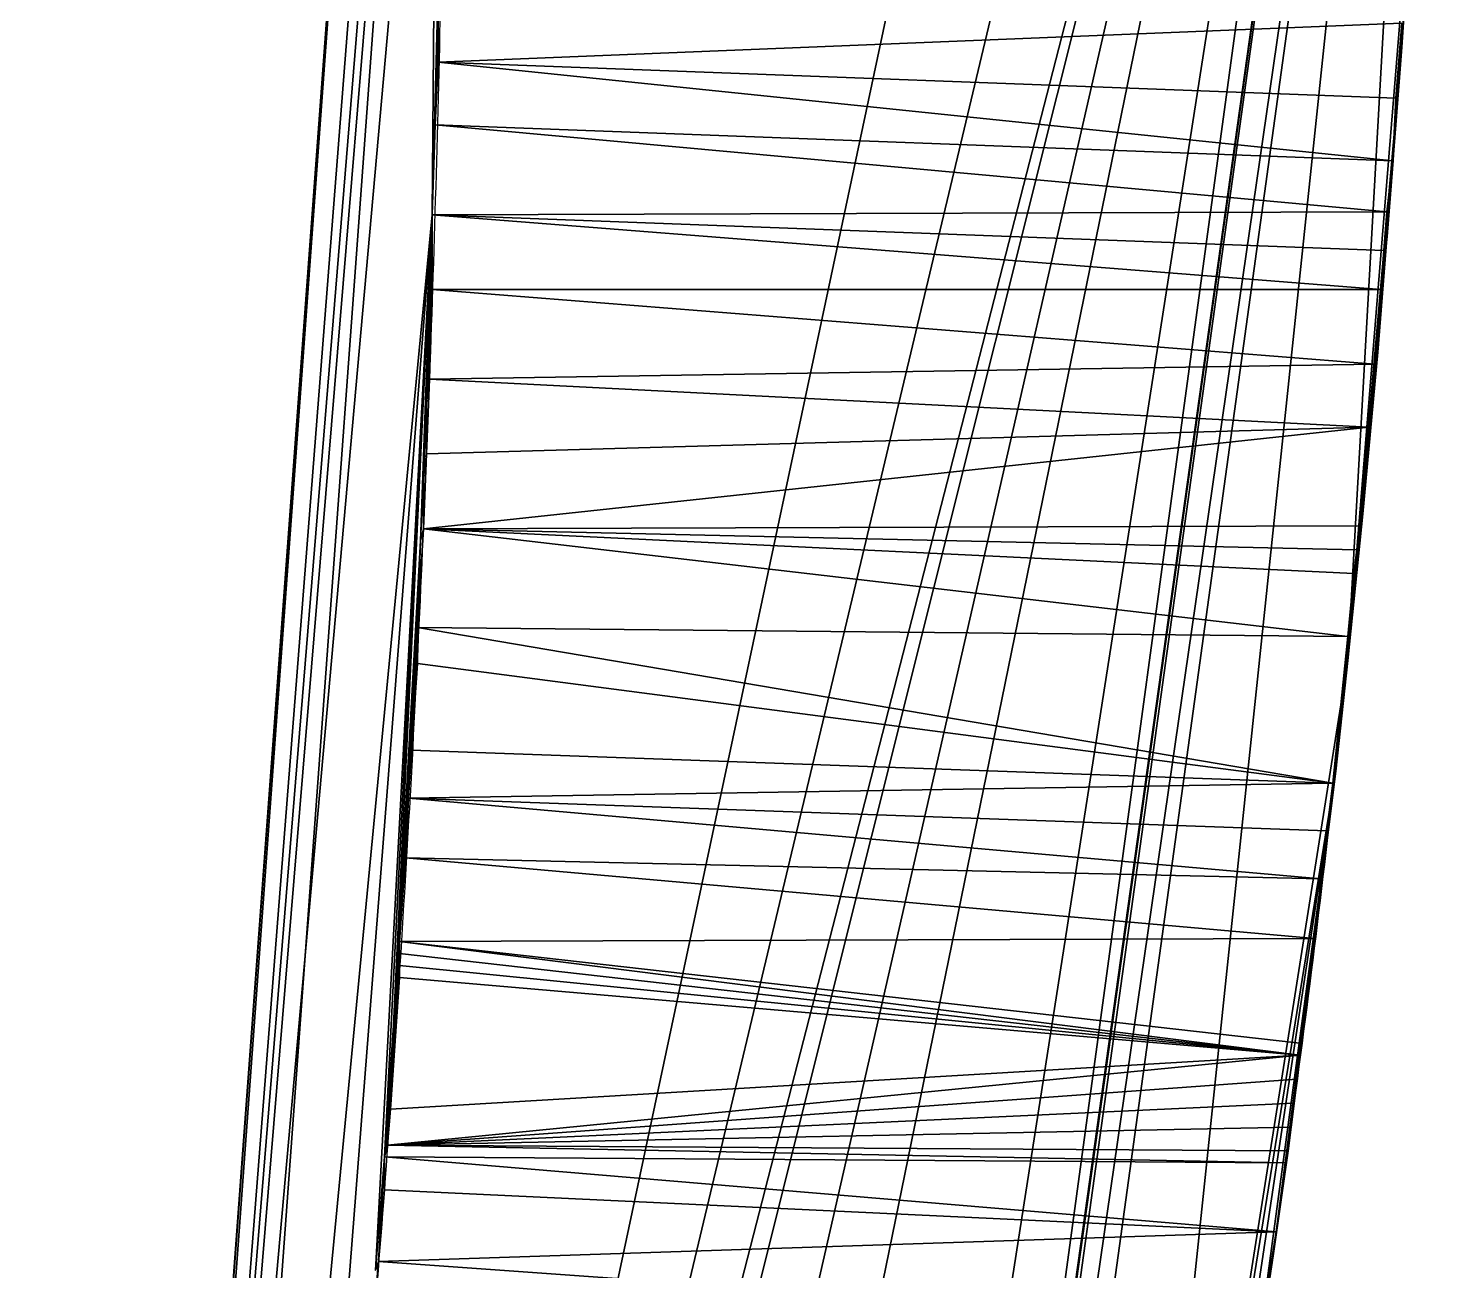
# Model space of a CAD drawing. Header units: inches. Extents: x 10 to 59099, y -255 to 18259.
# Drawn here: x 58624 to 59099, y 930 to 1345.3 of the extents above; entities that cross this region are included whole.
import ezdxf

# ---------------------------------------------------------------- set-up
doc = ezdxf.new("R2010")
doc.units = ezdxf.units.IN
doc.header["$MEASUREMENT"] = 0
doc.layers.add('VFDE_Folienkante 3dpoly', color=181, linetype='Continuous')

msp = doc.modelspace()

# ---------------------------------------------------------------- linework, layer by layer
at = {"color": 4}
for points in [[(58624, 3, 689), (58759, 1825, 1656)], [(58759, 1825, 1656), (58624, 3, 689)], [(58624, 0, 686), (58759, 1825, 1656)], [(58759, 1825, 1656), (58624, 0, 686)], [(58624, 0, 686), (58773, 1825, 1655)], [(58773, 1825, 1655), (58624, 0, 686)], [(58624, 0, 686), (58787, 1825, 1654)], [(58787, 1825, 1654), (58624, 0, 686)], [(58759, 1825, 1656), (58627, 22, 708)], [(58627, 22, 708), (58759, 1825, 1656)], [(59011, 1821, 1640), (58624, 0, 686)], [(58624, 0, 686), (59011, 1821, 1640)], [(59058, 1820, 1637), (58624, 0, 686)], [(58624, 0, 686), (59058, 1820, 1637)], [(58624, 0, 686), (59092, 1819, 1635)], [(59092, 1819, 1635), (58624, 0, 686)], [(58637, 1, 686), (59092, 1819, 1635)], [(59092, 1819, 1635), (58637, 1, 686)], [(59092, 1819, 1635), (58677, 2, 686)], [(58677, 2, 686), (59092, 1819, 1635)], [(59092, 1819, 1635), (58721, 3, 686)], [(58721, 3, 686), (59092, 1819, 1635)], [(59092, 1819, 1635), (58809, 5, 687)], [(58809, 5, 687), (59092, 1819, 1635)], [(59099, 1819, 1635), (58845, 5, 687)], [(58845, 5, 687), (59099, 1819, 1635)], [(59092, 1819, 1635), (58845, 5, 687)], [(58845, 5, 687), (59092, 1819, 1635)], [(59099, 1819, 1635), (58846, 8, 690)], [(58846, 8, 690), (59099, 1819, 1635)], [(59099, 1819, 1635), (58851, 27, 708)], [(58851, 27, 708), (59099, 1819, 1635)], [(59099, 1739, 1633), (58851, 27, 708)], [(58851, 27, 708), (59099, 1739, 1633)], [(59099, 1739, 1633), (58877, 128, 804)], [(58877, 128, 804), (59099, 1739, 1633)], [(58977, 577, 1175), (59099, 1739, 1633)], [(59099, 1739, 1633), (58977, 577, 1175)], [(59065, 1134, 1503), (59099, 1739, 1633)], [(59099, 1739, 1633), (59065, 1134, 1503)], [(58627, 22, 708), (58761, 1732, 1654)], [(58761, 1732, 1654), (58627, 22, 708)], [(58627, 22, 708), (58762, 1657, 1648)], [(58762, 1657, 1648), (58627, 22, 708)], [(58762, 1657, 1648), (58656, 208, 884)], [(58656, 208, 884), (58762, 1657, 1648)], [(58762, 1657, 1648), (58759, 1283, 1574)], [(58759, 1283, 1574), (58762, 1657, 1648)], [(59065, 1134, 1503), (59088, 1416, 1590)], [(59088, 1416, 1590), (59065, 1134, 1503)], [(59083, 1339, 1571), (59088, 1416, 1590)], [(59088, 1416, 1590), (59083, 1339, 1571)], [(59083, 1339, 1571), (59085, 1369, 1579)], [(59085, 1369, 1579), (59083, 1339, 1571)], [(58761, 1360, 1596), (58759, 1283, 1574)], [(58759, 1283, 1574), (58761, 1360, 1596)], [(58761, 1360, 1596), (58760, 1317, 1584)], [(58761, 1360, 1596), (58760, 1313, 1583)], [(58760, 1317, 1584), (58761, 1360, 1596)], [(58760, 1313, 1583), (58761, 1360, 1596)], [(58761, 1360, 1596), (58761, 1334, 1589)], [(58761, 1334, 1589), (58761, 1360, 1596)], [(59082, 1326, 1568), (59084, 1356, 1576)], [(59084, 1356, 1576), (59082, 1326, 1568)], [(59083, 1339, 1571), (59084, 1356, 1576)], [(59084, 1356, 1576), (59083, 1339, 1571)], [(58761, 1334, 1589), (59083, 1347, 1574)], [(59083, 1347, 1574), (58761, 1334, 1589)], [(59081, 1322, 1567), (59083, 1347, 1574)], [(59083, 1347, 1574), (59081, 1322, 1567)], [(59082, 1326, 1568), (59083, 1347, 1574)], [(59083, 1347, 1574), (59082, 1326, 1568)], [(59065, 1134, 1503), (59083, 1339, 1571)], [(59083, 1339, 1571), (59065, 1134, 1503)], [(59070, 1183, 1522), (59083, 1339, 1571)], [(59083, 1339, 1571), (59070, 1183, 1522)], [(59075, 1237, 1541), (59083, 1339, 1571)], [(59083, 1339, 1571), (59075, 1237, 1541)], [(59081, 1313, 1564), (59083, 1339, 1571)], [(59083, 1339, 1571), (59081, 1313, 1564)], [(59083, 1339, 1571), (59082, 1326, 1568)], [(59082, 1326, 1568), (59083, 1339, 1571)], [(58761, 1334, 1589), (58760, 1313, 1583)], [(58760, 1313, 1583), (58761, 1334, 1589)], [(59081, 1322, 1567), (58761, 1334, 1589)], [(58761, 1334, 1589), (59080, 1301, 1561)], [(59080, 1301, 1561), (58761, 1334, 1589)], [(58761, 1334, 1589), (59081, 1322, 1567)], [(59080, 1301, 1561), (59082, 1326, 1568)], [(59082, 1326, 1568), (59080, 1301, 1561)], [(59081, 1313, 1564), (59082, 1326, 1568)], [(59082, 1326, 1568), (59081, 1322, 1567)], [(59082, 1326, 1568), (59081, 1313, 1564)], [(59081, 1322, 1567), (59082, 1326, 1568)], [(59080, 1301, 1561), (59081, 1322, 1567)], [(59081, 1322, 1567), (59080, 1301, 1561)], [(58760, 1317, 1584), (58759, 1283, 1574)], [(58759, 1283, 1574), (58760, 1317, 1584)], [(58760, 1317, 1584), (58760, 1313, 1583)], [(58760, 1313, 1583), (58760, 1317, 1584)], [(58760, 1313, 1583), (58759, 1283, 1574)], [(58759, 1283, 1574), (58760, 1313, 1583)], [(58760, 1313, 1583), (59078, 1284, 1556)], [(59078, 1284, 1556), (58760, 1313, 1583)], [(58760, 1313, 1583), (59080, 1301, 1561)], [(59080, 1301, 1561), (58760, 1313, 1583)], [(59075, 1237, 1541), (59081, 1313, 1564)], [(59081, 1313, 1564), (59075, 1237, 1541)], [(59078, 1275, 1553), (59081, 1313, 1564)], [(59081, 1313, 1564), (59078, 1275, 1553)], [(59079, 1288, 1557), (59081, 1313, 1564)], [(59081, 1313, 1564), (59079, 1288, 1557)], [(59081, 1313, 1564), (59080, 1301, 1561)], [(59080, 1301, 1561), (59081, 1313, 1564)], [(59080, 1301, 1561), (59078, 1284, 1556)], [(59078, 1284, 1556), (59080, 1301, 1561)], [(59079, 1288, 1557), (59080, 1301, 1561)], [(59080, 1301, 1561), (59079, 1288, 1557)], [(59078, 1275, 1553), (59079, 1288, 1557)], [(59078, 1284, 1556), (59079, 1288, 1557)], [(59079, 1288, 1557), (59078, 1275, 1553)], [(59079, 1288, 1557), (59078, 1284, 1556)], [(58656, 208, 884), (58759, 1283, 1574)], [(58759, 1283, 1574), (58656, 208, 884)], [(58759, 1283, 1574), (58703, 566, 1178)], [(58703, 566, 1178), (58759, 1283, 1574)], [(58759, 1283, 1574), (58740, 930, 1422)], [(58740, 930, 1422), (58759, 1283, 1574)], [(58759, 1283, 1574), (58743, 968, 1443)], [(58743, 968, 1443), (58759, 1283, 1574)], [(58759, 1283, 1574), (58746, 1012, 1465)], [(58746, 1012, 1465), (58759, 1283, 1574)], [(58759, 1283, 1574), (58755, 1174, 1536)], [(58755, 1174, 1536), (58759, 1283, 1574)], [(58759, 1283, 1574), (58757, 1224, 1554)], [(58757, 1224, 1554), (58759, 1283, 1574)], [(58759, 1283, 1574), (58757, 1220, 1553)], [(58757, 1220, 1553), (58759, 1283, 1574)], [(58759, 1283, 1574), (58758, 1237, 1559)], [(58758, 1237, 1559), (58759, 1283, 1574)], [(59078, 1284, 1556), (58759, 1283, 1574)], [(58759, 1283, 1574), (59078, 1284, 1556)], [(59077, 1271, 1552), (58759, 1283, 1574)], [(59076, 1258, 1548), (58759, 1283, 1574)], [(58759, 1283, 1574), (59077, 1271, 1552)], [(58759, 1258, 1566), (58759, 1283, 1574)], [(58759, 1283, 1574), (59076, 1258, 1548)], [(58759, 1283, 1574), (58759, 1258, 1566)], [(59078, 1284, 1556), (59077, 1271, 1552)], [(59077, 1271, 1552), (59078, 1284, 1556)], [(59078, 1275, 1553), (59078, 1284, 1556)], [(59078, 1284, 1556), (59078, 1275, 1553)], [(59075, 1237, 1541), (59078, 1275, 1553)], [(59078, 1275, 1553), (59075, 1237, 1541)], [(59076, 1258, 1548), (59078, 1275, 1553)], [(59078, 1275, 1553), (59076, 1258, 1548)], [(59077, 1271, 1552), (59078, 1275, 1553)], [(59078, 1275, 1553), (59077, 1271, 1552)], [(59076, 1258, 1548), (59077, 1271, 1552)], [(59077, 1271, 1552), (59076, 1258, 1548)], [(58758, 1228, 1556), (58759, 1258, 1566)], [(58759, 1258, 1566), (58758, 1228, 1556)], [(58758, 1237, 1559), (58759, 1258, 1566)], [(58759, 1258, 1566), (58758, 1237, 1559)], [(59074, 1233, 1540), (58759, 1258, 1566)], [(58759, 1258, 1566), (59076, 1258, 1548)], [(58759, 1258, 1566), (59074, 1233, 1540)], [(59076, 1258, 1548), (58759, 1258, 1566)], [(59074, 1233, 1540), (59076, 1258, 1548)], [(59076, 1258, 1548), (59074, 1233, 1540)], [(59075, 1237, 1541), (59076, 1258, 1548)], [(59076, 1258, 1548), (59075, 1237, 1541)], [(58758, 1237, 1559), (58757, 1220, 1553)], [(58757, 1220, 1553), (58758, 1237, 1559)], [(58758, 1228, 1556), (58758, 1237, 1559)], [(58758, 1237, 1559), (58758, 1228, 1556)], [(59070, 1183, 1522), (59075, 1237, 1541)], [(59075, 1237, 1541), (59070, 1183, 1522)], [(59071, 1196, 1527), (59075, 1237, 1541)], [(59075, 1237, 1541), (59071, 1196, 1527)], [(59072, 1212, 1533), (59075, 1237, 1541)], [(59075, 1237, 1541), (59072, 1212, 1533)], [(59074, 1233, 1540), (59075, 1237, 1541)], [(59075, 1237, 1541), (59074, 1233, 1540)], [(58758, 1228, 1556), (59074, 1233, 1540)], [(59074, 1233, 1540), (58758, 1228, 1556)], [(59072, 1212, 1533), (59074, 1233, 1540)], [(59074, 1233, 1540), (59072, 1212, 1533)], [(58757, 1203, 1547), (58758, 1228, 1556)], [(58757, 1220, 1553), (58758, 1228, 1556)], [(58758, 1228, 1556), (58757, 1203, 1547)], [(58758, 1228, 1556), (58757, 1220, 1553)], [(59072, 1212, 1533), (58758, 1228, 1556)], [(58758, 1228, 1556), (59072, 1212, 1533)], [(58757, 1224, 1554), (58755, 1174, 1536)], [(58755, 1174, 1536), (58757, 1224, 1554)], [(58757, 1224, 1554), (58756, 1195, 1544)], [(58756, 1195, 1544), (58757, 1224, 1554)], [(58757, 1220, 1553), (58757, 1224, 1554)], [(58757, 1224, 1554), (58757, 1220, 1553)], [(58757, 1220, 1553), (58756, 1195, 1544)], [(58756, 1195, 1544), (58757, 1220, 1553)], [(58757, 1203, 1547), (58757, 1220, 1553)], [(58757, 1220, 1553), (58757, 1203, 1547)], [(58756, 1178, 1538), (59072, 1212, 1533)], [(59072, 1212, 1533), (58756, 1178, 1538)], [(59072, 1212, 1533), (58757, 1203, 1547)], [(58757, 1203, 1547), (59072, 1212, 1533)], [(59069, 1179, 1521), (59072, 1212, 1533)], [(59072, 1212, 1533), (59069, 1179, 1521)], [(59071, 1196, 1527), (59072, 1212, 1533)], [(59072, 1212, 1533), (59071, 1196, 1527)], [(58756, 1178, 1538), (58757, 1203, 1547)], [(58756, 1195, 1544), (58757, 1203, 1547)], [(58757, 1203, 1547), (58756, 1178, 1538)], [(58757, 1203, 1547), (58756, 1195, 1544)], [(58756, 1195, 1544), (58755, 1174, 1536)], [(58755, 1174, 1536), (58756, 1195, 1544)], [(58756, 1195, 1544), (58756, 1178, 1538)], [(58756, 1178, 1538), (58756, 1195, 1544)], [(59069, 1179, 1521), (59071, 1196, 1527)], [(59071, 1196, 1527), (59069, 1179, 1521)], [(59070, 1183, 1522), (59071, 1196, 1527)], [(59071, 1196, 1527), (59070, 1183, 1522)], [(59065, 1134, 1503), (59070, 1183, 1522)], [(59070, 1183, 1522), (59065, 1134, 1503)], [(59066, 1146, 1508), (59070, 1183, 1522)], [(59066, 1150, 1510), (59070, 1183, 1522)], [(59070, 1183, 1522), (59066, 1146, 1508)], [(59070, 1183, 1522), (59066, 1150, 1510)], [(59070, 1183, 1522), (59069, 1179, 1521)], [(59069, 1179, 1521), (59070, 1183, 1522)], [(58754, 1145, 1525), (58756, 1178, 1538)], [(58756, 1178, 1538), (58754, 1145, 1525)], [(58755, 1174, 1536), (58756, 1178, 1538)], [(58756, 1178, 1538), (58755, 1174, 1536)], [(59069, 1179, 1521), (58756, 1178, 1538)], [(58756, 1178, 1538), (59069, 1179, 1521)], [(59068, 1171, 1518), (58756, 1178, 1538)], [(59065, 1142, 1507), (58756, 1178, 1538)], [(58756, 1178, 1538), (59067, 1163, 1515)], [(58756, 1178, 1538), (59065, 1142, 1507)], [(59067, 1163, 1515), (58756, 1178, 1538)], [(58756, 1178, 1538), (59068, 1171, 1518)], [(59066, 1150, 1510), (59069, 1179, 1521)], [(59069, 1179, 1521), (59066, 1150, 1510)], [(59068, 1171, 1518), (59069, 1179, 1521)], [(59069, 1179, 1521), (59068, 1171, 1518)], [(58755, 1174, 1536), (58746, 1012, 1465)], [(58746, 1012, 1465), (58755, 1174, 1536)], [(58755, 1174, 1536), (58752, 1113, 1511)], [(58752, 1113, 1511), (58755, 1174, 1536)], [(58755, 1174, 1536), (58753, 1129, 1518)], [(58753, 1129, 1518), (58755, 1174, 1536)], [(58754, 1145, 1525), (58755, 1174, 1536)], [(58755, 1174, 1536), (58754, 1145, 1525)], [(59066, 1150, 1510), (59068, 1171, 1518)], [(59068, 1171, 1518), (59066, 1150, 1510)], [(59067, 1163, 1515), (59068, 1171, 1518)], [(59068, 1171, 1518), (59067, 1163, 1515)], [(59065, 1142, 1507), (59067, 1163, 1515)], [(59067, 1163, 1515), (59065, 1142, 1507)], [(59067, 1163, 1515), (59066, 1150, 1510)], [(59066, 1150, 1510), (59067, 1163, 1515)], [(59065, 1142, 1507), (59066, 1150, 1510)], [(59066, 1150, 1510), (59065, 1142, 1507)], [(59066, 1146, 1508), (59066, 1150, 1510)], [(59066, 1150, 1510), (59066, 1146, 1508)], [(58752, 1104, 1508), (58754, 1145, 1525)], [(58754, 1145, 1525), (58752, 1104, 1508)], [(58754, 1145, 1525), (58753, 1129, 1518)], [(58753, 1129, 1518), (58754, 1145, 1525)], [(59060, 1093, 1487), (58754, 1145, 1525)], [(58754, 1145, 1525), (59065, 1142, 1507)], [(59065, 1142, 1507), (58754, 1145, 1525)], [(58754, 1145, 1525), (59060, 1093, 1487)], [(58754, 1133, 1520), (58754, 1145, 1525)], [(58754, 1145, 1525), (58754, 1133, 1520)], [(59065, 1134, 1503), (59066, 1146, 1508)], [(59065, 1138, 1505), (59066, 1146, 1508)], [(59066, 1146, 1508), (59065, 1134, 1503)], [(59066, 1146, 1508), (59065, 1142, 1507)], [(59065, 1142, 1507), (59066, 1146, 1508)], [(59066, 1146, 1508), (59065, 1138, 1505)], [(59060, 1093, 1487), (59065, 1142, 1507)], [(59065, 1142, 1507), (59060, 1093, 1487)], [(59064, 1130, 1502), (59065, 1142, 1507)], [(59065, 1142, 1507), (59064, 1130, 1502)], [(59065, 1142, 1507), (59065, 1138, 1505)], [(59065, 1138, 1505), (59065, 1142, 1507)], [(59064, 1130, 1502), (59065, 1138, 1505)], [(59065, 1138, 1505), (59064, 1130, 1502)], [(59065, 1138, 1505), (59065, 1134, 1503)], [(59065, 1134, 1503), (59065, 1138, 1505)], [(58752, 1104, 1508), (58754, 1133, 1520)], [(58754, 1133, 1520), (58752, 1104, 1508)], [(59060, 1093, 1487), (58754, 1133, 1520)], [(58754, 1133, 1520), (59060, 1093, 1487)], [(58977, 577, 1175), (59065, 1134, 1503)], [(59065, 1134, 1503), (58977, 577, 1175)], [(59061, 1097, 1488), (59065, 1134, 1503)], [(59065, 1134, 1503), (59061, 1097, 1488)], [(59064, 1126, 1500), (59065, 1134, 1503)], [(59064, 1130, 1502), (59065, 1134, 1503)], [(59065, 1134, 1503), (59064, 1126, 1500)], [(59065, 1134, 1503), (59064, 1130, 1502)], [(58753, 1129, 1518), (58752, 1113, 1511)], [(58753, 1129, 1518), (58752, 1104, 1508)], [(58752, 1113, 1511), (58753, 1129, 1518)], [(58752, 1104, 1508), (58753, 1129, 1518)], [(59060, 1093, 1487), (59064, 1130, 1502)], [(59064, 1130, 1502), (59060, 1093, 1487)], [(59061, 1097, 1488), (59064, 1126, 1500)], [(59064, 1126, 1500), (59061, 1097, 1488)], [(59063, 1118, 1497), (59064, 1130, 1502)], [(59064, 1130, 1502), (59063, 1118, 1497)], [(59063, 1118, 1497), (59064, 1126, 1500)], [(59064, 1126, 1500), (59063, 1118, 1497)], [(59064, 1126, 1500), (59064, 1130, 1502)], [(59064, 1130, 1502), (59064, 1126, 1500)], [(59060, 1089, 1485), (59063, 1118, 1497)], [(59063, 1118, 1497), (59060, 1093, 1487)], [(59060, 1093, 1487), (59063, 1118, 1497)], [(59063, 1118, 1497), (59060, 1089, 1485)], [(59061, 1097, 1488), (59063, 1118, 1497)], [(59063, 1118, 1497), (59061, 1097, 1488)], [(58752, 1113, 1511), (58746, 1012, 1465)], [(58746, 1012, 1465), (58752, 1113, 1511)], [(58752, 1113, 1511), (58750, 1076, 1495)], [(58750, 1076, 1495), (58752, 1113, 1511)], [(58751, 1088, 1501), (58752, 1113, 1511)], [(58752, 1113, 1511), (58751, 1088, 1501)], [(58752, 1113, 1511), (58752, 1104, 1508)], [(58752, 1104, 1508), (58752, 1113, 1511)], [(58751, 1088, 1501), (58752, 1104, 1508)], [(58752, 1104, 1508), (58751, 1088, 1501)], [(58752, 1104, 1508), (59060, 1093, 1487)], [(59060, 1093, 1487), (58752, 1104, 1508)], [(58751, 1088, 1501), (59060, 1093, 1487)], [(59060, 1093, 1487), (58751, 1088, 1501)], [(58977, 577, 1175), (59061, 1097, 1488)], [(59061, 1097, 1488), (58977, 577, 1175)], [(59006, 731, 1283), (59061, 1097, 1488)], [(59061, 1097, 1488), (59006, 731, 1283)], [(59032, 882, 1380), (59061, 1097, 1488)], [(59061, 1097, 1488), (59032, 882, 1380)], [(59040, 935, 1410), (59061, 1097, 1488)], [(59061, 1097, 1488), (59040, 935, 1410)], [(59045, 970, 1429), (59061, 1097, 1488)], [(59061, 1097, 1488), (59045, 970, 1429)], [(59061, 1097, 1488), (59051, 1017, 1452)], [(59051, 1017, 1452), (59061, 1097, 1488)], [(59058, 1077, 1480), (59060, 1093, 1487)], [(59060, 1093, 1487), (59058, 1077, 1480)], [(59061, 1097, 1488), (59059, 1081, 1481)], [(59059, 1081, 1481), (59061, 1097, 1488)], [(59061, 1097, 1488), (59060, 1089, 1485)], [(59060, 1089, 1485), (59061, 1097, 1488)], [(59060, 1089, 1485), (59060, 1093, 1487)], [(59060, 1093, 1487), (59060, 1089, 1485)], [(58748, 1040, 1479), (58751, 1088, 1501)], [(58751, 1088, 1501), (58748, 1040, 1479)], [(58750, 1068, 1492), (58751, 1088, 1501)], [(58751, 1088, 1501), (58750, 1076, 1495)], [(58751, 1088, 1501), (58750, 1068, 1492)], [(58750, 1076, 1495), (58751, 1088, 1501)], [(59058, 1077, 1480), (58751, 1088, 1501)], [(59056, 1061, 1473), (58751, 1088, 1501)], [(58751, 1088, 1501), (59058, 1077, 1480)], [(58751, 1088, 1501), (59056, 1061, 1473)], [(59060, 1089, 1485), (59058, 1077, 1480)], [(59058, 1073, 1478), (59060, 1089, 1485)], [(59058, 1077, 1480), (59060, 1089, 1485)], [(59060, 1089, 1485), (59058, 1073, 1478)], [(59059, 1081, 1481), (59060, 1089, 1485)], [(59060, 1089, 1485), (59059, 1081, 1481)], [(59051, 1017, 1452), (59059, 1081, 1481)], [(59059, 1081, 1481), (59051, 1017, 1452)], [(59057, 1065, 1474), (59059, 1081, 1481)], [(59059, 1081, 1481), (59057, 1065, 1474)], [(59059, 1081, 1481), (59058, 1073, 1478)], [(59058, 1073, 1478), (59059, 1081, 1481)], [(58750, 1076, 1495), (58746, 1012, 1465)], [(58746, 1012, 1465), (58750, 1076, 1495)], [(58750, 1076, 1495), (58748, 1040, 1479)], [(58748, 1040, 1479), (58750, 1076, 1495)], [(59058, 1077, 1480), (59056, 1061, 1473)], [(59056, 1061, 1473), (59058, 1077, 1480)], [(59058, 1073, 1478), (59058, 1077, 1480)], [(59058, 1077, 1480), (59058, 1073, 1478)], [(59058, 1073, 1478), (59056, 1061, 1473)], [(59056, 1057, 1471), (59058, 1073, 1478)], [(59056, 1061, 1473), (59058, 1073, 1478)], [(59058, 1073, 1478), (59056, 1057, 1471)], [(59057, 1065, 1474), (59058, 1073, 1478)], [(59058, 1073, 1478), (59057, 1065, 1474)], [(58750, 1068, 1492), (58748, 1040, 1479)], [(58748, 1040, 1479), (58750, 1068, 1492)], [(59056, 1061, 1473), (58750, 1068, 1492)], [(59054, 1041, 1464), (58750, 1068, 1492)], [(58750, 1068, 1492), (59056, 1061, 1473)], [(58750, 1068, 1492), (59054, 1041, 1464)], [(59051, 1017, 1452), (59057, 1065, 1474)], [(59057, 1065, 1474), (59051, 1017, 1452)], [(59055, 1049, 1467), (59057, 1065, 1474)], [(59057, 1065, 1474), (59055, 1049, 1467)], [(59057, 1065, 1474), (59056, 1057, 1471)], [(59056, 1057, 1471), (59057, 1065, 1474)], [(59056, 1061, 1473), (59054, 1041, 1464)], [(59054, 1041, 1464), (59056, 1061, 1473)], [(59056, 1057, 1471), (59056, 1061, 1473)], [(59056, 1061, 1473), (59056, 1057, 1471)], [(59056, 1057, 1471), (59054, 1041, 1464)], [(59054, 1041, 1464), (59056, 1057, 1471)], [(59055, 1049, 1467), (59056, 1057, 1471)], [(59056, 1057, 1471), (59055, 1049, 1467)], [(59051, 1017, 1452), (59055, 1049, 1467)], [(59055, 1049, 1467), (59051, 1017, 1452)], [(59052, 1025, 1456), (59055, 1049, 1467)], [(59055, 1049, 1467), (59052, 1025, 1456)], [(59053, 1033, 1460), (59055, 1049, 1467)], [(59055, 1049, 1467), (59053, 1033, 1460)], [(59055, 1049, 1467), (59054, 1041, 1464)], [(59054, 1041, 1464), (59055, 1049, 1467)], [(59054, 1041, 1464), (58748, 1040, 1479)], [(58748, 1040, 1479), (59054, 1041, 1464)], [(59054, 1041, 1464), (59049, 1006, 1447)], [(59049, 1002, 1445), (59054, 1041, 1464)], [(59049, 1006, 1447), (59054, 1041, 1464)], [(59054, 1041, 1464), (59049, 1002, 1445)], [(59053, 1033, 1460), (59054, 1041, 1464)], [(59054, 1041, 1464), (59053, 1033, 1460)], [(58748, 1040, 1479), (58746, 1012, 1465)], [(58746, 1012, 1465), (58748, 1040, 1479)], [(58748, 1040, 1479), (58747, 1024, 1471)], [(58747, 1024, 1471), (58748, 1040, 1479)], [(58748, 1036, 1477), (58747, 1024, 1471)], [(58747, 1024, 1471), (58748, 1036, 1477)], [(58748, 1040, 1479), (58748, 1036, 1477)], [(59049, 1006, 1447), (58748, 1040, 1479)], [(58748, 1036, 1477), (58748, 1040, 1479)], [(58748, 1040, 1479), (59049, 1002, 1445)], [(59049, 1002, 1445), (58748, 1040, 1479)], [(58748, 1040, 1479), (59049, 1006, 1447)], [(58748, 1036, 1477), (58748, 1032, 1475)], [(59049, 1002, 1445), (58748, 1036, 1477)], [(58748, 1032, 1475), (58748, 1036, 1477)], [(58748, 1036, 1477), (59049, 1002, 1445)], [(58747, 1024, 1471), (58748, 1032, 1475)], [(58748, 1032, 1475), (58747, 1024, 1471)], [(58748, 1032, 1475), (58748, 1028, 1473)], [(58748, 1028, 1473), (58748, 1032, 1475)], [(58748, 1032, 1475), (59049, 1002, 1445)], [(59049, 1002, 1445), (58748, 1032, 1475)], [(59049, 1002, 1445), (59053, 1033, 1460)], [(59053, 1033, 1460), (59049, 1002, 1445)], [(59052, 1025, 1456), (59053, 1033, 1460)], [(59053, 1033, 1460), (59052, 1025, 1456)], [(58745, 984, 1451), (58748, 1028, 1473)], [(58748, 1028, 1473), (58745, 984, 1451)], [(58748, 1028, 1473), (58746, 1000, 1459)], [(58746, 1000, 1459), (58748, 1028, 1473)], [(58748, 1028, 1473), (58747, 1016, 1467)], [(58747, 1020, 1469), (58748, 1028, 1473)], [(58747, 1016, 1467), (58748, 1028, 1473)], [(58747, 1024, 1471), (58748, 1028, 1473)], [(58748, 1028, 1473), (58747, 1020, 1469)], [(58748, 1028, 1473), (58747, 1024, 1471)], [(58748, 1028, 1473), (59049, 1002, 1445)], [(59049, 1002, 1445), (58748, 1028, 1473)], [(58746, 1012, 1465), (58747, 1024, 1471)], [(58747, 1024, 1471), (58746, 1012, 1465)], [(58747, 1024, 1471), (58747, 1020, 1469)], [(58747, 1020, 1469), (58747, 1024, 1471)], [(59049, 1002, 1445), (59052, 1025, 1456)], [(59052, 1025, 1456), (59049, 1002, 1445)], [(59051, 1017, 1452), (59052, 1025, 1456)], [(59052, 1025, 1456), (59051, 1017, 1452)], [(58746, 1012, 1465), (58747, 1020, 1469)], [(58747, 1020, 1469), (58746, 1012, 1465)], [(58747, 1020, 1469), (58747, 1016, 1467)], [(58747, 1016, 1467), (58747, 1020, 1469)], [(59045, 970, 1429), (59051, 1017, 1452)], [(59051, 1017, 1452), (59045, 970, 1429)], [(59046, 978, 1433), (59051, 1017, 1452)], [(59051, 1017, 1452), (59046, 978, 1433)], [(59047, 986, 1437), (59051, 1017, 1452)], [(59051, 1017, 1452), (59047, 986, 1437)], [(59048, 994, 1441), (59051, 1017, 1452)], [(59051, 1017, 1452), (59048, 994, 1441)], [(59051, 1017, 1452), (59049, 1002, 1445)], [(59049, 1002, 1445), (59051, 1017, 1452)], [(58746, 1012, 1465), (58743, 968, 1443)], [(58743, 968, 1443), (58746, 1012, 1465)], [(58746, 1012, 1465), (58745, 996, 1457)], [(58745, 996, 1457), (58746, 1012, 1465)], [(58746, 1012, 1465), (58747, 1016, 1467)], [(58747, 1016, 1467), (58746, 1008, 1463)], [(58747, 1016, 1467), (58746, 1004, 1461)], [(58746, 1008, 1463), (58747, 1016, 1467)], [(58747, 1016, 1467), (58746, 1012, 1465)], [(58746, 1004, 1461), (58747, 1016, 1467)], [(58747, 1016, 1467), (58746, 1000, 1459)], [(58746, 1000, 1459), (58747, 1016, 1467)], [(58746, 1012, 1465), (58746, 1008, 1463)], [(58746, 1008, 1463), (58746, 1012, 1465)], [(58746, 1008, 1463), (58745, 996, 1457)], [(58745, 996, 1457), (58746, 1008, 1463)], [(58746, 1008, 1463), (58746, 1004, 1461)], [(58746, 1004, 1461), (58746, 1008, 1463)], [(58746, 1004, 1461), (58745, 996, 1457)], [(58745, 996, 1457), (58746, 1004, 1461)], [(58746, 1004, 1461), (58746, 1000, 1459)], [(58746, 1000, 1459), (58746, 1004, 1461)], [(59049, 1006, 1447), (59049, 1002, 1445)], [(59049, 1002, 1445), (59049, 1006, 1447)], [(58744, 972, 1445), (59049, 1002, 1445)], [(59049, 1002, 1445), (58744, 972, 1445)], [(58745, 984, 1451), (59049, 1002, 1445)], [(59049, 1002, 1445), (58745, 984, 1451)], [(58745, 996, 1457), (58746, 1000, 1459)], [(58746, 1000, 1459), (58745, 992, 1455)], [(58746, 1000, 1459), (58745, 996, 1457)], [(58746, 1000, 1459), (58745, 988, 1453)], [(58745, 992, 1455), (58746, 1000, 1459)], [(58745, 988, 1453), (58746, 1000, 1459)], [(58746, 1000, 1459), (58745, 984, 1451)], [(58745, 984, 1451), (58746, 1000, 1459)], [(59048, 994, 1441), (59049, 1002, 1445)], [(59049, 1002, 1445), (59048, 994, 1441)], [(58745, 996, 1457), (58743, 968, 1443)], [(58743, 968, 1443), (58745, 996, 1457)], [(58745, 996, 1457), (58744, 980, 1449)], [(58744, 980, 1449), (58745, 996, 1457)], [(58744, 972, 1445), (59048, 994, 1441)], [(59048, 994, 1441), (58744, 972, 1445)], [(58745, 996, 1457), (58745, 992, 1455)], [(58745, 992, 1455), (58745, 996, 1457)], [(59047, 986, 1437), (59048, 994, 1441)], [(59048, 994, 1441), (59047, 986, 1437)], [(58745, 992, 1455), (58744, 980, 1449)], [(58744, 980, 1449), (58745, 992, 1455)], [(58745, 988, 1453), (58744, 980, 1449)], [(58744, 980, 1449), (58745, 988, 1453)], [(58745, 992, 1455), (58745, 988, 1453)], [(58745, 988, 1453), (58745, 992, 1455)], [(58745, 988, 1453), (58745, 984, 1451)], [(58745, 984, 1451), (58745, 988, 1453)], [(58744, 972, 1445), (59047, 986, 1437)], [(59047, 986, 1437), (58744, 972, 1445)], [(58744, 980, 1449), (58745, 984, 1451)], [(58745, 984, 1451), (58744, 976, 1447)], [(58745, 984, 1451), (58744, 972, 1445)], [(58744, 976, 1447), (58745, 984, 1451)], [(58745, 984, 1451), (58744, 980, 1449)], [(58744, 972, 1445), (58745, 984, 1451)], [(59046, 978, 1433), (59047, 986, 1437)], [(59047, 986, 1437), (59046, 978, 1433)], [(58744, 980, 1449), (58743, 968, 1443)], [(58743, 968, 1443), (58744, 980, 1449)], [(58744, 980, 1449), (58744, 976, 1447)], [(58744, 976, 1447), (58744, 980, 1449)], [(58744, 976, 1447), (58743, 968, 1443)], [(58743, 968, 1443), (58744, 976, 1447)], [(58744, 972, 1445), (59046, 978, 1433)], [(59046, 978, 1433), (58744, 972, 1445)], [(58744, 976, 1447), (58744, 972, 1445)], [(58744, 972, 1445), (58744, 976, 1447)], [(59045, 970, 1429), (59046, 978, 1433)], [(59046, 978, 1433), (59045, 970, 1429)], [(58743, 968, 1443), (58744, 972, 1445)], [(58744, 972, 1445), (58743, 968, 1443)], [(59045, 970, 1429), (58744, 972, 1445)], [(59044, 966, 1427), (58744, 972, 1445)], [(58744, 972, 1445), (59045, 970, 1429)], [(58744, 972, 1445), (59044, 966, 1427)], [(59040, 935, 1410), (59045, 970, 1429)], [(59045, 970, 1429), (59040, 935, 1410)], [(59041, 943, 1415), (59045, 970, 1429)], [(59045, 970, 1429), (59041, 943, 1415)], [(59044, 966, 1427), (59045, 970, 1429)], [(59045, 970, 1429), (59044, 966, 1427)], [(58743, 968, 1443), (58740, 930, 1422)], [(58740, 930, 1422), (58743, 968, 1443)], [(58743, 968, 1443), (58741, 933, 1424)], [(58741, 933, 1424), (58743, 968, 1443)], [(58743, 968, 1443), (58743, 957, 1437)], [(58743, 968, 1443), (59041, 943, 1415)], [(58743, 957, 1437), (58743, 968, 1443)], [(59041, 943, 1415), (58743, 968, 1443)], [(58743, 968, 1443), (59044, 966, 1427)], [(59044, 966, 1427), (58743, 968, 1443)], [(59041, 943, 1415), (59044, 966, 1427)], [(59044, 966, 1427), (59041, 943, 1415)], [(58743, 957, 1437), (58741, 933, 1424)], [(58741, 933, 1424), (58743, 957, 1437)], [(58743, 957, 1437), (59041, 943, 1415)], [(59041, 943, 1415), (58743, 957, 1437)], [(59041, 943, 1415), (58741, 933, 1424)], [(58741, 933, 1424), (59041, 943, 1415)], [(59036, 912, 1398), (59041, 943, 1415)], [(59041, 943, 1415), (59036, 912, 1398)], [(59037, 916, 1400), (59041, 943, 1415)], [(59041, 943, 1415), (59037, 916, 1400)], [(59040, 935, 1410), (59041, 943, 1415)], [(59041, 943, 1415), (59040, 935, 1410)], [(58741, 933, 1424), (58739, 910, 1411)], [(58739, 910, 1411), (58741, 933, 1424)], [(58741, 933, 1424), (58740, 930, 1422)], [(58740, 930, 1422), (58741, 933, 1424)], [(58741, 933, 1424), (59036, 912, 1398)], [(59036, 912, 1398), (58741, 933, 1424)], [(59032, 882, 1380), (59040, 935, 1410)], [(59040, 935, 1410), (59032, 882, 1380)], [(59037, 916, 1400), (59040, 935, 1410)], [(59040, 935, 1410), (59037, 916, 1400)]]:
    msp.add_polyline3d(points, dxfattribs=at)
at = {"layer": 'VFDE_Folienkante 3dpoly', "color": 2}
for p, q in [((58761.56, 1343.45, 1591.48), (58761.65, 1347.74, 1592.65)), ((59083.33, 1343.53, 1572.88), (59083.63, 1347.79, 1574.01)), ((58761.46, 1339.17, 1590.3), (58761.56, 1343.45, 1591.48)), ((59083.03, 1339.27, 1571.74), (59083.33, 1343.53, 1572.88)), ((58761.25, 1330.62, 1587.92), (58761.36, 1334.9, 1589.12)), ((58761.36, 1334.9, 1589.12), (58761.46, 1339.17, 1590.3)), ((59082.42, 1330.76, 1569.44), (59082.73, 1335.02, 1570.6)), ((59082.73, 1335.02, 1570.6), (59083.03, 1339.27, 1571.74)), ((58761.15, 1326.35, 1586.71), (58761.25, 1330.62, 1587.92)), ((59082.12, 1326.51, 1568.27), (59082.42, 1330.76, 1569.44)), ((58761.04, 1322.08, 1585.5), (58761.15, 1326.35, 1586.71)), ((59081.81, 1322.26, 1567.1), (59082.12, 1326.51, 1568.27)), ((58760.93, 1317.82, 1584.27), (58761.04, 1322.08, 1585.5)), ((59081.49, 1318.02, 1565.91), (59081.81, 1322.26, 1567.1)), ((58760.82, 1313.56, 1583.03), (58760.93, 1317.82, 1584.27)), ((59081.17, 1313.78, 1564.72), (59081.49, 1318.02, 1565.91)), ((58760.71, 1309.3, 1581.78), (58760.82, 1313.56, 1583.03)), ((59080.86, 1309.54, 1563.51), (59081.17, 1313.78, 1564.72)), ((58760.59, 1305.04, 1580.53), (58760.71, 1309.3, 1581.78)), ((59080.53, 1305.3, 1562.29), (59080.86, 1309.54, 1563.51)), ((58760.47, 1300.79, 1579.26), (58760.59, 1305.04, 1580.53)), ((59080.21, 1301.07, 1561.07), (59080.53, 1305.3, 1562.29)), ((58760.35, 1296.54, 1577.98), (58760.47, 1300.79, 1579.26)), ((59079.55, 1292.61, 1558.58), (59079.88, 1296.84, 1559.83)), ((59079.88, 1296.84, 1559.83), (59080.21, 1301.07, 1561.07)), ((58760.1, 1288.05, 1575.39), (58760.23, 1292.29, 1576.69)), ((58760.23, 1292.29, 1576.69), (58760.35, 1296.54, 1577.98)), ((59079.22, 1288.39, 1557.33), (59079.55, 1292.61, 1558.58)), ((58759.98, 1283.81, 1574.08), (58760.1, 1288.05, 1575.39)), ((59078.88, 1284.17, 1556.06), (59079.22, 1288.39, 1557.33)), ((58759.85, 1279.57, 1572.76), (58759.98, 1283.81, 1574.08)), ((59078.54, 1279.95, 1554.78), (59078.88, 1284.17, 1556.06)), ((58759.72, 1275.34, 1571.43), (58759.85, 1279.57, 1572.76)), ((59078.2, 1275.74, 1553.5), (59078.54, 1279.95, 1554.78)), ((58759.59, 1271.11, 1570.09), (58759.72, 1275.34, 1571.43)), ((59077.86, 1271.53, 1552.2), (59078.2, 1275.74, 1553.5)), ((58759.45, 1266.88, 1568.74), (58759.59, 1271.11, 1570.09)), ((59077.51, 1267.32, 1550.9), (59077.86, 1271.53, 1552.2)), ((58759.31, 1262.66, 1567.38), (58759.45, 1266.88, 1568.74)), ((59077.16, 1263.12, 1549.58), (59077.51, 1267.32, 1550.9)), ((58759.17, 1258.44, 1566.01), (58759.31, 1262.66, 1567.38)), ((59076.46, 1254.72, 1546.92), (59076.81, 1258.92, 1548.26)), ((59076.81, 1258.92, 1548.26), (59077.16, 1263.12, 1549.58)), ((58758.89, 1250.01, 1563.24), (58759.03, 1254.22, 1564.63)), ((58759.03, 1254.22, 1564.63), (58759.17, 1258.44, 1566.01)), ((59076.1, 1250.53, 1545.57), (59076.46, 1254.72, 1546.92)), ((58758.74, 1245.8, 1561.84), (58758.89, 1250.01, 1563.24)), ((59075.74, 1246.34, 1544.22), (59076.1, 1250.53, 1545.57)), ((58758.6, 1241.59, 1560.43), (58758.74, 1245.8, 1561.84)), ((59075.38, 1242.15, 1542.85), (59075.74, 1246.34, 1544.22)), ((58758.45, 1237.39, 1559.01), (58758.6, 1241.59, 1560.43)), ((59075.01, 1237.97, 1541.48), (59075.38, 1242.15, 1542.85)), ((58758.29, 1233.19, 1557.58), (58758.45, 1237.39, 1559.01)), ((59074.64, 1233.79, 1540.09), (59075.01, 1237.97, 1541.48)), ((58758.14, 1228.99, 1556.14), (58758.29, 1233.19, 1557.58)), ((59074.27, 1229.61, 1538.7), (59074.64, 1233.79, 1540.09)), ((58757.98, 1224.8, 1554.69), (58758.14, 1228.99, 1556.14)), ((59073.9, 1225.44, 1537.29), (59074.27, 1229.61, 1538.7)), ((58757.83, 1220.61, 1553.23), (58757.98, 1224.8, 1554.69)), ((59073.15, 1217.11, 1534.45), (59073.52, 1221.27, 1535.88)), ((59073.52, 1221.27, 1535.88), (59073.9, 1225.44, 1537.29)), ((58757.5, 1212.24, 1550.27), (58757.67, 1216.42, 1551.75)), ((58757.67, 1216.42, 1551.75), (58757.83, 1220.61, 1553.23)), ((59072.76, 1212.94, 1533.02), (59073.15, 1217.11, 1534.45)), ((58757.34, 1208.06, 1548.78), (58757.5, 1212.24, 1550.27)), ((59072.38, 1208.79, 1531.58), (59072.76, 1212.94, 1533.02)), ((58757.17, 1203.89, 1547.28), (58757.34, 1208.06, 1548.78)), ((59071.99, 1204.63, 1530.12), (59072.38, 1208.79, 1531.58)), ((58757, 1199.72, 1545.77), (58757.17, 1203.89, 1547.28)), ((59071.6, 1200.48, 1528.66), (59071.99, 1204.63, 1530.12)), ((58756.83, 1195.55, 1544.25), (58757, 1199.72, 1545.77)), ((59071.21, 1196.33, 1527.18), (59071.6, 1200.48, 1528.66)), ((58756.66, 1191.39, 1542.71), (58756.83, 1195.55, 1544.25)), ((59070.82, 1192.19, 1525.7), (59071.21, 1196.33, 1527.18)), ((58756.48, 1187.23, 1541.17), (58756.66, 1191.39, 1542.71)), ((59070.02, 1183.91, 1522.7), (59070.42, 1188.05, 1524.21)), ((59070.42, 1188.05, 1524.21), (59070.82, 1192.19, 1525.7)), ((58756.13, 1178.92, 1538.06), (58756.31, 1183.07, 1539.62)), ((58756.31, 1183.07, 1539.62), (58756.48, 1187.23, 1541.17)), ((59069.62, 1179.78, 1521.19), (59070.02, 1183.91, 1522.7)), ((58755.95, 1174.77, 1536.49), (58756.13, 1178.92, 1538.06)), ((59069.21, 1175.65, 1519.67), (59069.62, 1179.78, 1521.19)), ((58755.76, 1170.63, 1534.9), (58755.95, 1174.77, 1536.49)), ((59068.8, 1171.53, 1518.14), (59069.21, 1175.65, 1519.67)), ((58755.58, 1166.49, 1533.31), (58755.76, 1170.63, 1534.9)), ((59068.39, 1167.41, 1516.59), (59068.8, 1171.53, 1518.14)), ((58755.39, 1162.35, 1531.71), (58755.58, 1166.49, 1533.31)), ((59067.98, 1163.29, 1515.04), (59068.39, 1167.41, 1516.59)), ((58755.2, 1158.22, 1530.1), (58755.39, 1162.35, 1531.71)), ((59067.14, 1155.07, 1511.91), (59067.56, 1159.18, 1513.48)), ((59067.56, 1159.18, 1513.48), (59067.98, 1163.29, 1515.04)), ((58755.01, 1154.09, 1528.48), (58755.2, 1158.22, 1530.1)), ((59066.72, 1150.97, 1510.33), (59067.14, 1155.07, 1511.91)), ((58754.62, 1145.85, 1525.2), (58754.81, 1149.97, 1526.85)), ((58754.81, 1149.97, 1526.85), (58755.01, 1154.09, 1528.48)), ((59066.3, 1146.87, 1508.74), (59066.72, 1150.97, 1510.33)), ((58754.42, 1141.73, 1523.55), (58754.62, 1145.85, 1525.2)), ((59065.87, 1142.77, 1507.14), (59066.3, 1146.87, 1508.74)), ((58754.22, 1137.62, 1521.89), (58754.42, 1141.73, 1523.55)), ((59065.44, 1138.68, 1505.53), (59065.87, 1142.77, 1507.14)), ((58754.02, 1133.51, 1520.22), (58754.22, 1137.62, 1521.89)), ((59065.01, 1134.59, 1503.91), (59065.44, 1138.68, 1505.53)), ((58753.81, 1129.41, 1518.54), (58754.02, 1133.51, 1520.22)), ((59064.14, 1126.42, 1500.64), (59064.58, 1130.5, 1502.28)), ((59064.58, 1130.5, 1502.28), (59065.01, 1134.59, 1503.91)), ((58753.61, 1125.31, 1516.85), (58753.81, 1129.41, 1518.54)), ((59063.7, 1122.35, 1498.99), (59064.14, 1126.42, 1500.64)), ((58753.19, 1117.12, 1513.44), (58753.4, 1121.21, 1515.15)), ((58753.4, 1121.21, 1515.15), (58753.61, 1125.31, 1516.85)), ((59063.26, 1118.28, 1497.33), (59063.7, 1122.35, 1498.99)), ((58752.97, 1113.04, 1511.72), (58753.19, 1117.12, 1513.44)), ((59062.81, 1114.21, 1495.67), (59063.26, 1118.28, 1497.33)), ((58752.76, 1108.95, 1509.99), (58752.97, 1113.04, 1511.72)), ((59062.36, 1110.15, 1493.99), (59062.81, 1114.21, 1495.67)), ((58752.54, 1104.87, 1508.25), (58752.76, 1108.95, 1509.99)), ((59061.91, 1106.09, 1492.3), (59062.36, 1110.15, 1493.99)), ((58752.32, 1100.8, 1506.5), (58752.54, 1104.87, 1508.25)), ((59061.01, 1097.98, 1488.9), (59061.46, 1102.03, 1490.61)), ((59061.46, 1102.03, 1490.61), (59061.91, 1106.09, 1492.3)), ((58752.1, 1096.73, 1504.74), (58752.32, 1100.8, 1506.5)), ((59060.55, 1093.94, 1487.18), (59061.01, 1097.98, 1488.9)), ((58751.65, 1088.6, 1501.19), (58751.88, 1092.67, 1502.97)), ((58751.88, 1092.67, 1502.97), (58752.1, 1096.73, 1504.74)), ((59060.09, 1089.89, 1485.46), (59060.55, 1093.94, 1487.18)), ((58751.43, 1084.55, 1499.4), (58751.65, 1088.6, 1501.19)), ((59059.62, 1085.86, 1483.72), (59060.09, 1089.89, 1485.46)), ((58751.2, 1080.5, 1497.6), (58751.43, 1084.55, 1499.4)), ((59059.16, 1081.82, 1481.98), (59059.62, 1085.86, 1483.72)), ((58750.97, 1076.45, 1495.79), (58751.2, 1080.5, 1497.6)), ((59058.69, 1077.79, 1480.23), (59059.16, 1081.82, 1481.98)), ((58750.73, 1072.4, 1493.97), (58750.97, 1076.45, 1495.79)), ((59057.75, 1069.75, 1476.69), (59058.22, 1073.77, 1478.46)), ((59058.22, 1073.77, 1478.46), (59058.69, 1077.79, 1480.23)), ((58750.5, 1068.37, 1492.14), (58750.73, 1072.4, 1493.97)), ((59057.27, 1065.74, 1474.91), (59057.75, 1069.75, 1476.69)), ((58750.02, 1060.3, 1488.46), (58750.26, 1064.33, 1490.31)), ((58750.26, 1064.33, 1490.31), (58750.5, 1068.37, 1492.14)), ((59056.79, 1061.72, 1473.12), (59057.27, 1065.74, 1474.91)), ((58749.78, 1056.28, 1486.6), (58750.02, 1060.3, 1488.46)), ((59056.31, 1057.72, 1471.32), (59056.79, 1061.72, 1473.12)), ((58749.53, 1052.26, 1484.73), (58749.78, 1056.28, 1486.6)), ((59055.83, 1053.72, 1469.5), (59056.31, 1057.72, 1471.32)), ((58749.29, 1048.24, 1482.86), (58749.53, 1052.26, 1484.73)), ((59055.34, 1049.72, 1467.68), (59055.83, 1053.72, 1469.5)), ((58749.04, 1044.23, 1480.97), (58749.29, 1048.24, 1482.86)), ((59054.36, 1041.74, 1464.02), (59054.85, 1045.73, 1465.85)), ((59054.85, 1045.73, 1465.85), (59055.34, 1049.72, 1467.68)), ((58748.79, 1040.22, 1479.08), (58749.04, 1044.23, 1480.97)), ((59053.86, 1037.76, 1462.17), (59054.36, 1041.74, 1464.02)), ((58748.28, 1032.22, 1475.25), (58748.54, 1036.22, 1477.17)), ((58748.54, 1036.22, 1477.17), (58748.79, 1040.22, 1479.08)), ((59053.37, 1033.78, 1460.31), (59053.86, 1037.76, 1462.17)), ((58748.03, 1028.23, 1473.33), (58748.28, 1032.22, 1475.25)), ((59052.87, 1029.81, 1458.44), (59053.37, 1033.78, 1460.31)), ((58747.77, 1024.24, 1471.4), (58748.03, 1028.23, 1473.33)), ((59052.37, 1025.84, 1456.57), (59052.87, 1029.81, 1458.44)), ((58747.51, 1020.26, 1469.45), (58747.77, 1024.24, 1471.4)), ((59051.36, 1017.91, 1452.78), (59051.86, 1021.87, 1454.68)), ((59051.86, 1021.87, 1454.68), (59052.37, 1025.84, 1456.57)), ((58747.25, 1016.28, 1467.5), (58747.51, 1020.26, 1469.45)), ((59050.85, 1013.96, 1450.88), (59051.36, 1017.91, 1452.78)), ((58746.72, 1008.34, 1463.56), (58746.98, 1012.31, 1465.53)), ((58746.98, 1012.31, 1465.53), (58747.25, 1016.28, 1467.5)), ((59050.33, 1010.01, 1448.97), (59050.85, 1013.96, 1450.88)), ((58746.45, 1004.38, 1461.58), (58746.72, 1008.34, 1463.56)), ((59049.82, 1006.07, 1447.04), (59050.33, 1010.01, 1448.97)), ((58746.18, 1000.42, 1459.59), (58746.45, 1004.38, 1461.58)), ((59049.3, 1002.13, 1445.11), (59049.82, 1006.07, 1447.04)), ((58745.9, 996.47, 1457.59), (58746.18, 1000.42, 1459.59)), ((59048.26, 994.26, 1441.22), (59048.78, 998.19, 1443.17)), ((59048.78, 998.19, 1443.17), (59049.3, 1002.13, 1445.11)), ((58745.63, 992.52, 1455.58), (58745.9, 996.47, 1457.59)), ((59047.74, 990.34, 1439.26), (59048.26, 994.26, 1441.22)), ((58745.07, 984.64, 1451.53), (58745.35, 988.58, 1453.56)), ((58745.35, 988.58, 1453.56), (58745.63, 992.52, 1455.58)), ((59047.21, 986.42, 1437.29), (59047.74, 990.34, 1439.26)), ((58744.79, 980.7, 1449.49), (58745.07, 984.64, 1451.53)), ((59046.68, 982.5, 1435.31), (59047.21, 986.42, 1437.29)), ((58744.51, 976.78, 1447.44), (58744.79, 980.7, 1449.49)), ((59045.61, 974.69, 1431.32), (59046.15, 978.59, 1433.32)), ((59046.15, 978.59, 1433.32), (59046.68, 982.5, 1435.31)), ((58744.23, 972.85, 1445.38), (58744.51, 976.78, 1447.44)), ((59045.07, 970.79, 1429.32), (59045.61, 974.69, 1431.32)), ((58743.94, 968.93, 1443.31), (58744.23, 972.85, 1445.38)), ((59044.53, 966.89, 1427.3), (59045.07, 970.79, 1429.32)), ((58743.36, 961.11, 1439.15), (58743.65, 965.02, 1441.24)), ((58743.65, 965.02, 1441.24), (58743.94, 968.93, 1443.31)), ((59043.99, 963, 1425.28), (59044.53, 966.89, 1427.3)), ((58743.07, 957.21, 1437.05), (58743.36, 961.11, 1439.15)), ((59043.45, 959.12, 1423.24), (59043.99, 963, 1425.28)), ((58742.77, 953.31, 1434.95), (58743.07, 957.21, 1437.05)), ((59042.35, 951.36, 1419.15), (59042.9, 955.24, 1421.2)), ((59042.9, 955.24, 1421.2), (59043.45, 959.12, 1423.24)), ((58742.48, 949.42, 1432.83), (58742.77, 953.31, 1434.95)), ((59041.8, 947.49, 1417.08), (59042.35, 951.36, 1419.15)), ((58741.88, 941.65, 1428.58), (58742.18, 945.53, 1430.71)), ((58742.18, 945.53, 1430.71), (58742.48, 949.42, 1432.83)), ((59041.24, 943.63, 1415.01), (59041.8, 947.49, 1417.08)), ((58741.57, 937.78, 1426.43), (58741.88, 941.65, 1428.58)), ((59040.69, 939.77, 1412.93), (59041.24, 943.63, 1415.01)), ((58741.27, 933.9, 1424.28), (58741.57, 937.78, 1426.43)), ((59039.56, 932.07, 1408.75), (59040.13, 935.92, 1410.84)), ((59040.13, 935.92, 1410.84), (59040.69, 939.77, 1412.93)), ((58740.96, 930.04, 1422.12), (58741.27, 933.9, 1424.28)), ((59039, 928.23, 1406.64), (59039.56, 932.07, 1408.75)), ((58740.65, 926.18, 1419.95), (58740.96, 930.04, 1422.12))]:
    msp.add_line(p, q, dxfattribs=at)

doc.saveas('drawing.dxf')
